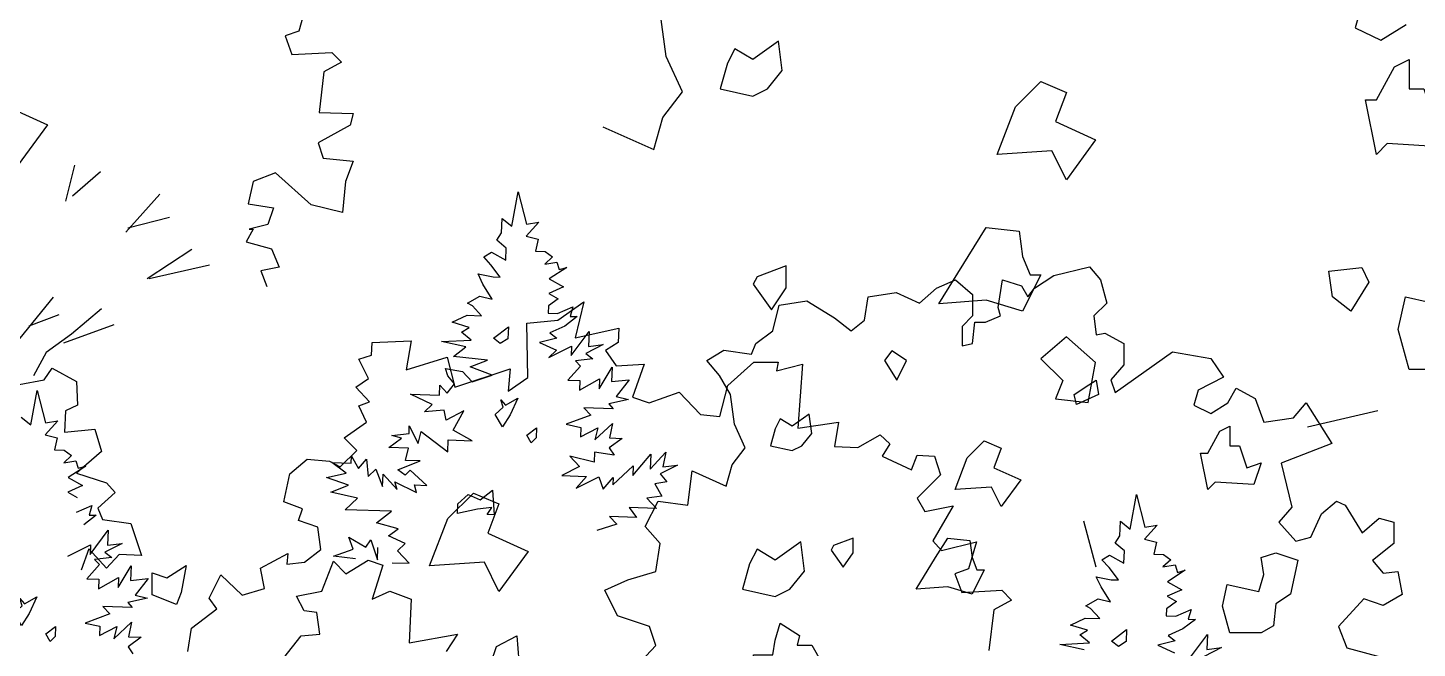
# Model space of a CAD drawing. Header units: inches. Extents: x -11 to 128, y 7 to 56.
# Drawn here: x 55.151 to 55.829, y 22.282 to 22.585 of the extents above; entities that cross this region are included whole.
import ezdxf

# ---------------------------------------------------------------- set-up
doc = ezdxf.new("R2010")
doc.units = ezdxf.units.IN
doc.header["$MEASUREMENT"] = 0
doc.layers.add('CAY', color=94, linetype='Continuous')
doc.layers.add('CAY-3', color=61, linetype='Continuous')
picture_1 = doc.add_image_def('image1.jpg', size_in_pixel=(1680, 1093))

# ---------------------------------------------------------------- blocks, each defined once
blk = doc.blocks.new('A$C76451831')
at = {"layer": 'CAY'}
for p, q in [((959.8, 1687.4), (953.4, 1735.8)), ((1715.1, 1742.8), (1708.1, 1718.6)), ((1735.8, 1705.1), (1763.5, 1722.2)), ((1708.1, 1718.6), (1735.8, 1705.1)), ((977.5, 1649), (959.8, 1687.4)), ((956.3, 1621.3), (977.5, 1649)), ((946.3, 1586.5), (956.3, 1621.3)), ((890.9, 1611.3), (946.3, 1586.5)), ((1732.8, 1302.8), (1656.2, 1285.1)), ((5943, 1269.4), (5949.7, 1306.8)), ((5949.7, 1306.8), (5958.9, 1271.5)), ((5931.9, 1262.1), (5932.4, 1277.9)), ((5932.4, 1277.9), (5943, 1269.4)), ((5972.1, 1273.8), (5958.5, 1258.4)), ((5958.9, 1271.5), (5972.1, 1273.8)), ((5926.6, 1254.1), (5931.9, 1262.1)), ((5936.7, 1245.6), (5926.6, 1254.1)), ((5958.5, 1258.4), (5971.5, 1255.2)), ((5971.5, 1255.2), (5968.8, 1242.2)), ((5912.4, 1236), (5920.7, 1241.1)), ((5920.7, 1241.1), (5936.3, 1232.4)), ((5936.3, 1232.4), (5936.7, 1245.6)), ((5968.8, 1242.2), (5979.2, 1241.8)), ((5979.2, 1241.8), (5987.1, 1236.1)), ((5920.2, 1227.6), (5912.4, 1236)), ((5930.2, 1214.1), (5920.2, 1227.6)), ((5987.1, 1236.1), (5978.7, 1228.2)), ((5978.7, 1228.2), (5991.9, 1230.5)), ((6002.6, 1224.7), (5983.6, 1212.2)), ((5991.9, 1230.5), (5994.4, 1222.3)), ((5994.4, 1222.3), (6002.6, 1224.7)), ((5906.3, 1217.6), (5922.5, 1214.3)), ((5911.3, 1206.6), (5906.3, 1217.6)), ((5922.5, 1214.3), (5930.2, 1214.1)), ((5983.6, 1212.2), (5999.1, 1203.5)), ((5894.8, 1185.8), (5908.2, 1193.5)), ((5908.2, 1193.5), (5921.6, 1190.3)), ((5921.6, 1190.3), (5911.3, 1206.6)), ((5999.1, 1203.5), (5983, 1196.4)), ((5983, 1196.4), (5993.3, 1190.6)), ((5900.1, 1182.9), (5894.8, 1185.8)), ((5910.1, 1172.2), (5900.1, 1182.9)), ((5982.6, 1182.8), (5982.3, 1175.1)), ((5993.3, 1190.6), (5982.6, 1182.8)), ((5992.7, 1174.7), (6009.3, 1181.8)), ((6009.3, 1181.8), (6006.2, 1171.5)), ((5878.2, 1165.1), (5894.3, 1172.7)), ((5896.6, 1159.5), (5878.2, 1165.1)), ((5894.3, 1172.7), (5910.1, 1172.2)), ((5982.3, 1175.1), (5992.7, 1174.7)), ((6013.9, 1171.3), (6000.4, 1160.8)), ((6006.2, 1171.5), (6013.9, 1171.3)), ((5888.2, 1154.3), (5896.6, 1159.5)), ((5898.8, 1145.8), (5888.2, 1154.3)), ((5991.8, 1148), (5973, 1143.2)), ((6000.4, 1160.8), (5984.3, 1153.7)), ((5984.3, 1153.7), (5991.8, 1148)), ((6007.4, 1128.9), (6026.9, 1154.9)), ((6026.9, 1154.9), (6026.3, 1138.6)), ((5866.6, 1144.2), (5898.8, 1145.8)), ((5893.1, 1138.3), (5866.6, 1144.2)), ((5879.6, 1127.9), (5893.1, 1138.3)), ((5973, 1143.2), (5991.3, 1134.9)), ((5983.3, 1127), (6007.8, 1139.3)), ((5991.3, 1134.9), (5983.3, 1127)), ((6007.8, 1139.3), (6007.4, 1128.9)), ((6042.3, 1140.8), (6023.3, 1131)), ((6026.3, 1138.6), (6042.3, 1140.8)), ((5916.6, 1123.9), (5879.6, 1127.9)), ((5897.8, 1116.8), (5916.6, 1123.9)), ((5921.5, 1107.8), (5897.8, 1116.8)), ((6017.4, 1117.6), (6003.8, 1102.2)), ((6030.9, 1125.3), (6012.2, 1123.3)), ((6012.2, 1123.3), (6017.4, 1117.6)), ((6023.3, 1131), (6030.9, 1125.3)), ((5407.8, 1097.4), (5435.2, 1102.7)), ((5435.2, 1102.7), (5443.6, 1115.3)), ((5443.6, 1115.3), (5470, 1100.6)), ((5871, 1115), (5889.4, 1111.7)), ((5873.4, 1106.8), (5871, 1115)), ((5880.8, 1098.4), (5873.4, 1106.8)), ((5889.4, 1111.7), (5899.9, 1100.4)), ((5899.9, 1100.4), (5921.5, 1107.8)), ((6003.8, 1102.2), (6016.9, 1101.8)), ((6016.5, 1091.4), (6038.3, 1103.8)), ((6016.9, 1101.8), (6016.5, 1091.4)), ((6037.9, 1092.9), (6051.8, 1116.4)), ((6038.3, 1103.8), (6037.9, 1092.9)), ((6051.8, 1116.4), (6051.3, 1100.6)), ((6051.3, 1100.6), (6070.4, 1102.6)), ((6070.4, 1102.6), (6056.2, 1084.5)), ((5420.6, 1053.6), (5427.3, 1091)), ((5427.3, 1091), (5436.5, 1055.8)), ((5470, 1100.6), (5471.1, 1075.2)), ((5856.5, 1075.7), (5832.8, 1086.9)), ((5832.8, 1086.9), (5864.5, 1085.8)), ((5864.5, 1085.8), (5864.9, 1096.7)), ((5864.9, 1096.7), (5872.8, 1088.2)), ((5872.8, 1088.2), (5880.8, 1098.4)), ((5471.1, 1075.2), (5458.4, 1068.9)), ((5848, 1067.8), (5856.5, 1075.7)), ((6053, 1071.1), (6021.3, 1072.2)), ((6021.3, 1072.2), (6028.7, 1064.2)), ((6069.6, 1081.4), (6048.2, 1076.7)), ((6048.2, 1076.7), (6053, 1071.1)), ((6056.2, 1084.5), (6069.6, 1081.4)), ((5410, 1062.2), (5420.6, 1053.6)), ((5449.8, 1058.1), (5436.1, 1042.7)), ((5436.5, 1055.8), (5449.8, 1058.1)), ((5458.4, 1068.9), (5457.3, 1045.7)), ((5869.4, 1069.8), (5848, 1067.8)), ((5871.7, 1058.8), (5869.4, 1069.8)), ((5890.7, 1069), (5871.7, 1058.8)), ((5879.1, 1048.1), (5890.7, 1069)), ((6028.7, 1064.2), (6002.1, 1054.3)), ((5436.1, 1042.7), (5449.1, 1039.5)), ((5457.3, 1045.7), (5490, 1048.9)), ((5490, 1048.9), (5497.4, 1024.6)), ((5812.7, 1042.3), (5831.4, 1044.3)), ((5823, 1039.2), (5812.7, 1042.3)), ((5831.4, 1044.3), (5831.6, 1052.5)), ((5831.6, 1052.5), (5841.4, 1033.6)), ((5841.4, 1033.6), (5844.6, 1046.6)), ((5844.6, 1046.6), (5873.3, 1024.3)), ((5900, 1036.5), (5879.1, 1048.1)), ((6002.1, 1054.3), (6017.8, 1051)), ((6017.8, 1051), (6017.5, 1040.6)), ((6017.5, 1040.6), (6036.4, 1050.3)), ((6033.2, 1037.3), (6052.4, 1055.2)), ((6036.4, 1050.3), (6033.2, 1037.3)), ((6052.4, 1055.2), (6049.1, 1039.5)), ((5449.1, 1039.5), (5446.4, 1026.4)), ((5446.4, 1026.4), (5456.8, 1026.1)), ((5456.8, 1026.1), (5464.8, 1020.4)), ((5809.5, 1029.2), (5823, 1039.2)), ((5830.8, 1028.5), (5809.5, 1029.2)), ((5827.6, 1015), (5830.8, 1028.5)), ((5873.3, 1024.3), (5873.7, 1037.4)), ((5873.7, 1037.4), (5900, 1036.5)), ((6062.7, 1039), (6048.8, 1028.6)), ((6048.8, 1028.6), (6053.9, 1020.7)), ((6049.1, 1039.5), (6062.7, 1039)), ((5464.8, 1020.4), (5456.3, 1012.5)), ((5456.3, 1012.5), (5469.5, 1014.7)), ((5469.5, 1014.7), (5472, 1006.5)), ((5497.4, 1024.6), (5470, 1001.4)), ((5747.3, 1012.8), (5768.6, 1012.1)), ((5763.2, 1001.4), (5747.3, 1012.8)), ((5768.6, 1012.1), (5768.9, 1019.8)), ((5768.9, 1019.8), (5776.6, 1006.4)), ((5776.6, 1006.4), (5785.1, 1016.5)), ((5785.1, 1016.5), (5787.1, 997.8)), ((5819.1, 1004.9), (5843.5, 1014.5)), ((5843.5, 1014.5), (5827.6, 1015)), ((6005.9, 1019.7), (6016.3, 1008.4)), ((6032.4, 1013.3), (6005.9, 1019.7)), ((6032.8, 1024.2), (6032.4, 1013.3)), ((6053.9, 1020.7), (6032.8, 1024.2)), ((6074.5, 998.7), (6093.9, 1022)), ((6093.3, 1005.7), (6110.2, 1024.2)), ((6093.9, 1022), (6093.3, 1005.7)), ((6110.2, 1024.2), (6107, 1008)), ((5480.2, 1008.9), (5461.2, 996.5)), ((5461.2, 996.5), (5476.8, 987.8)), ((5470, 1001.4), (5502.7, 990.9)), ((5472, 1006.5), (5480.2, 1008.9)), ((5741.8, 996.7), (5763.2, 1001.4)), ((5765.5, 988.2), (5741.8, 996.7)), ((5787.1, 997.8), (5795.1, 1005.7)), ((5795.1, 1005.7), (5802.6, 986.9)), ((5802.6, 986.9), (5803.1, 1000)), ((5803.1, 1000), (5818.4, 983.6)), ((5827.1, 999.2), (5819.1, 1004.9)), ((5832.7, 1004.4), (5827.1, 999.2)), ((5850.7, 987.9), (5832.7, 1004.4)), ((6016.3, 1008.4), (5997.4, 998.7)), ((5997.4, 998.7), (6024.1, 997.7)), ((6024.1, 997.7), (6012.8, 985)), ((6012.8, 985), (6037.3, 997.3)), ((6037.3, 997.3), (6042.2, 983.9)), ((6042.2, 983.9), (6053.1, 996.7)), ((6052.8, 988.6), (6074.8, 1009.1)), ((6053.1, 996.7), (6052.8, 988.6)), ((6074.8, 1009.1), (6074.5, 998.7)), ((6122.9, 1010.1), (6104, 1000.4)), ((6104, 1000.4), (6111.4, 992)), ((6107, 1008), (6122.9, 1010.1)), ((5476.8, 987.8), (5460.6, 980.6)), ((5502.7, 990.9), (5512.2, 980.3)), ((5746.2, 980.7), (5765.5, 988.2)), ((5818.4, 983.6), (5815.9, 991.8)), ((5815.9, 991.8), (5839.5, 980.1)), ((5839.5, 980.1), (5837.1, 988.4)), ((5837.1, 988.4), (5850.7, 987.9)), ((6111.4, 992), (6098.2, 989.7)), ((6098.2, 989.7), (6105.9, 976.3)), ((5460.6, 980.6), (5470.9, 974.8)), ((5470.3, 959), (5486.9, 966.1)), ((5486.9, 966.1), (5483.8, 955.8)), ((5512.2, 980.3), (5493.2, 963.4)), ((5775.4, 974.2), (5746.2, 980.7)), ((5761.9, 961.5), (5775.4, 974.2)), ((6105.9, 976.3), (6089.5, 974.1)), ((6089.5, 974.1), (6099.9, 962.9)), ((5491.5, 955.5), (5478, 945.1)), ((5483.8, 955.8), (5491.5, 955.5)), ((5493.2, 963.4), (5498.5, 950.8)), ((5498.5, 950.8), (5529.1, 946.6)), ((5812.1, 959.8), (5761.9, 961.5)), ((5795.8, 947.2), (5812.1, 959.8)), ((6078.3, 953.2), (6048.9, 954.2)), ((6048.9, 954.2), (6056.8, 945.8)), ((6070.5, 963.9), (6078.3, 953.2)), ((6099.9, 962.9), (6070.5, 963.9)), ((5485, 913.1), (5504.5, 939.2)), ((5504.5, 939.2), (5503.9, 922.9)), ((5529.1, 946.6), (5540.7, 911.8)), ((5819.6, 940.9), (5795.8, 947.2)), ((5808.9, 933.2), (5819.6, 940.9)), ((6056.8, 945.8), (6035.2, 938.9)), ((5460.9, 911.2), (5485.4, 923.5)), ((5485.4, 923.5), (5485, 913.1)), ((5519.9, 925), (5501, 915.3)), ((5503.9, 922.9), (5519.9, 925)), ((5770.8, 918.6), (5765.8, 931.9)), ((5765.8, 931.9), (5784.4, 920.9)), ((5784.4, 920.9), (5789.7, 928.8)), ((5789.7, 928.8), (5797.1, 907.3)), ((5827.2, 924.8), (5808.9, 933.2)), ((5818.7, 916.9), (5827.2, 924.8)), ((5483.7, 919.1), (5475.3, 895.9)), ((5502.7, 898.1), (5483.7, 919.1)), ((5508.5, 909.6), (5489.8, 907.5)), ((5489.8, 907.5), (5495.1, 901.9)), ((5501, 915.3), (5508.5, 909.6)), ((5516.4, 912.8), (5502.7, 898.1)), ((5540.7, 911.8), (5516.4, 912.8)), ((5749.2, 911.2), (5770.8, 918.6)), ((5773.1, 908.1), (5749.2, 911.2)), ((5797.1, 907.3), (5797.6, 920.4)), ((5831.4, 903.4), (5818.7, 916.9)), ((5495.1, 901.9), (5481.4, 886.5)), ((5515.5, 877.1), (5529.5, 900.7)), ((5529.5, 900.7), (5528.9, 884.8)), ((5812.9, 904), (5831.4, 903.4)), ((5481.4, 886.5), (5494.5, 886)), ((5494.1, 875.6), (5515.9, 888)), ((5494.5, 886), (5494.1, 875.6)), ((5515.9, 888), (5515.5, 877.1)), ((5528.9, 884.8), (5548, 886.9)), ((5548, 886.9), (5533.8, 868.8)), ((5547.3, 865.6), (5525.8, 860.9)), ((5525.8, 860.9), (5530.6, 855.3)), ((5533.8, 868.8), (5547.3, 865.6)), ((5506.3, 848.5), (5479.7, 838.5)), ((5498.9, 856.4), (5506.3, 848.5)), ((5530.6, 855.3), (5498.9, 856.4)), ((5479.7, 838.5), (5495.4, 835.2)), ((5495.4, 835.2), (5495.1, 824.8)), ((5495.1, 824.8), (5514, 834.6)), ((5510.8, 821.5), (5530, 839.5)), ((5514, 834.6), (5510.8, 821.5)), ((5530, 839.5), (5526.8, 823.7)), ((5540.3, 823.2), (5526.4, 812.8)), ((5526.8, 823.7), (5540.3, 823.2)), ((5526.4, 812.8), (5531.5, 805))]:
    blk.add_line(p, q, dxfattribs=at)
for points in [[(5720, 1510.8), (5711.5, 1481.3), (5696.8, 1476), (5704.1, 1456), (5747.4, 1458.1), (5757.9, 1447.5), (5738.9, 1437), (5733.7, 1392.7), (5770.6, 1391.6), (5767.4, 1379), (5732.6, 1360), (5737.9, 1343.1), (5770.6, 1340), (5762.2, 1317.8), (5759, 1284.1), (5725.2, 1292.5), (5686.2, 1327.3), (5662, 1317.8), (5656.7, 1293.6), (5684.1, 1289.3), (5677.8, 1271.4), (5657.7, 1266.1), (5662, 1266.1), (5654.6, 1252.4), (5682, 1245), (5690.4, 1225), (5670.4, 1220.8), (5676.7, 1203.9)], [(440.3, 1041.4), (444.5, 1066.7), (472, 1087.8), (463.5, 1099.4), (476.2, 1124.7), (499.4, 1102.6), (523.6, 1110), (519.4, 1132.1), (549, 1147.9), (547.9, 1136.3), (566.9, 1138.4), (584.8, 1152.1), (581.7, 1176.4), (560.6, 1183.8), (564.8, 1196.4), (544.7, 1203.8), (551.1, 1234.4), (570.1, 1250.2), (594.3, 1248.1), (605.9, 1241.8), (623.8, 1259.7), (610.1, 1273.4), (634.4, 1290.3), (625.9, 1308.2), (637.6, 1312.5), (622.8, 1328.3), (636.5, 1337.8), (625.9, 1358.9), (639.7, 1363.1), (640.7, 1376.8), (682.9, 1378.9), (677.6, 1347.3), (721.9, 1361), (730.4, 1328.3), (790.5, 1348.3), (788.4, 1324.1), (809.5, 1338.8), (808.4, 1397.9), (842.2, 1401.1), (870.6, 1421.1), (861.1, 1382.1), (908.6, 1392.6), (907.6, 1376.8), (893.8, 1368.4), (905.4, 1351.5), (936, 1353.6), (923.4, 1317.7), (941.3, 1311.4), (974, 1323), (997.2, 1298.7), (1018.3, 1296.6), (1026.7, 1330.4), (1055.2, 1355.7), (1081.6, 1355.7), (1079.5, 1346.2), (1107.9, 1353.6), (1102.7, 1284), (1147, 1290.3), (1142.7, 1263.9), (1168.1, 1262.9), (1192.3, 1276.6), (1202.9, 1267.1), (1194.4, 1253.4), (1226.1, 1238.6), (1232.4, 1254.5), (1251.4, 1253.4), (1257.7, 1233.4), (1232.4, 1208), (1240.8, 1193.3), (1271.4, 1199.6), (1249.3, 1161.6), (1258.8, 1151.1), (1296.7, 1160.6), (1288.3, 1131.1), (1273.5, 1125.8), (1280.9, 1105.7), (1324.2, 1107.9), (1334.7, 1097.3), (1315.7, 1086.8), (1310.4, 1042.5)], [(5467.9, 1335.7), (5458.4, 1296.7)], [(5496.4, 1328.4), (5465.8, 1302)], [(5560.7, 1304.1), (5523.8, 1263)], [(5571.3, 1278.8), (5525.9, 1267.2)], [(5595.5, 1244), (5547, 1212.3)], [(5614.5, 1227.1), (5549.1, 1212.3)], [(1413.8, 1043.3), (1387.3, 1049.2), (1419.5, 1050.8), (1409, 1059.4), (1417.3, 1064.5), (1398.9, 1070.1), (1415, 1077.7), (1430.9, 1077.2), (1420.8, 1088), (1415.5, 1090.9), (1428.9, 1098.6), (1442.4, 1095.4), (1432.1, 1111.6), (1427, 1122.6), (1443.2, 1119.4), (1450.9, 1119.1), (1441, 1132.6), (1433.1, 1141), (1441.4, 1146.2), (1457, 1137.5), (1457.5, 1150.6), (1447.3, 1159.1), (1452.6, 1167.1), (1453.1, 1182.9), (1463.7, 1174.4), (1470.5, 1211.8), (1479.7, 1176.6), (1492.9, 1178.8), (1479.2, 1163.4), (1492.2, 1160.3), (1489.5, 1147.2), (1499.9, 1146.8), (1507.9, 1141.1), (1499.4, 1133.3), (1512.7, 1135.5), (1515.1, 1127.3), (1523.3, 1129.7), (1504.3, 1117.2), (1519.9, 1108.5), (1503.8, 1101.4), (1514, 1095.6), (1503.3, 1087.8), (1503, 1080.1), (1513.4, 1079.7), (1530, 1086.9), (1526.9, 1076.5), (1534.6, 1076.3), (1521.1, 1065.9), (1505, 1058.7), (1512.5, 1053), (1493.8, 1048.2), (1512, 1039.9)], [(1528.1, 1033.9), (1547.6, 1060), (1547.1, 1043.7), (1563, 1045.8), (1544.1, 1036.1)], [(5444.7, 1192.3), (5399.3, 1136.4)], [(5497.4, 1179.7), (5464.7, 1152.2), (5437.3, 1132.2), (5423.6, 1106.9)], [(5451, 1173.3), (5418.3, 1160.7)], [(5456.3, 1142.7), (5511.1, 1162.8)], [(5963.8, 1034.3), (5959.1, 1042.6), (5969.8, 1050.4), (5969.4, 1039.5), (5963.8, 1034.3)], [(5441.4, 818.5), (5436.7, 826.9), (5447.4, 834.6), (5447, 823.8), (5441.4, 818.5)]]:
    blk.add_lwpolyline(points, dxfattribs=at)
for points in [[(1085.8, 1672.3), (1081.8, 1704), (1054.1, 1684.2), (1034.3, 1696), (1026.4, 1680.2), (1018.5, 1652.5), (1054.1, 1644.6), (1069.9, 1652.5)], [(1750.8, 1676.2), (1766.7, 1684.2), (1766.7, 1652.5), (1782.5, 1652.5), (1794.4, 1616.8), (1818.1, 1624.8), (1806.3, 1589.1), (1742.9, 1593.1), (1731.1, 1581.2), (1719.2, 1640.6), (1731.1, 1640.6)], [(1339.1, 1632.7), (1366.8, 1660.4), (1394.5, 1648.5), (1382.7, 1616.8), (1426.2, 1597), (1394.5, 1553.5), (1378.7, 1585.2), (1319.3, 1581.2)], [(1287.7, 1470.3), (1307.5, 1502), (1343.1, 1498), (1347, 1470.3), (1355, 1450.5), (1366.8, 1450.5), (1347, 1410.9), (1307.5, 1422.8), (1256, 1418.8)], [(1754.8, 1391.1), (1762.7, 1426.7), (1814.2, 1414.8), (1822.1, 1442.6), (1818.1, 1470.3), (1841.9, 1478.2), (1877.5, 1466.3), (1865.7, 1410.9), (1841.9, 1395), (1837.9, 1359.4), (1818.1, 1347.5), (1766.7, 1347.5)], [(1058.5, 1448.2), (1054.5, 1440.3), (1074.3, 1412.6), (1090.2, 1436.3), (1090.2, 1460.1)], [(1683.5, 1426.7), (1679.6, 1454.5), (1715.2, 1458.4), (1723.1, 1442.6), (1703.3, 1410.9)], [(5351.5, 1415.3), (5379.2, 1443), (5406.9, 1431.1), (5395, 1399.4), (5438.6, 1379.6), (5406.9, 1336.1), (5391, 1367.8), (5331.7, 1363.8)], [(1418.3, 1311.9), (1426.2, 1355.4), (1394.5, 1383.2), (1366.8, 1359.4), (1390.6, 1335.6), (1382.7, 1315.8)], [(722.8, 1185.8), (750.5, 1213.5), (778.2, 1201.7), (766.3, 1170), (809.9, 1150.2), (778.2, 1106.6), (762.4, 1138.3), (703, 1134.3)], [(1109.9, 1128.8), (1106, 1160.5), (1078.3, 1140.7), (1058.5, 1152.6), (1050.5, 1136.7), (1042.6, 1109), (1078.3, 1101.1), (1094.1, 1109)], [(5922.9, 1147.7), (5939.2, 1160.3), (5938.7, 1147.1), (5930.4, 1142)], [(5925, 1065.1), (5933.4, 1073), (5931, 1080.8), (5936.2, 1075.1), (5949.6, 1082.8), (5941.3, 1064.5), (5932.7, 1051.7)], [(1443.6, 1052.7), (1459.9, 1065.3), (1459.5, 1052.2), (1451.1, 1047)], [(5923.9, 955.9), (5916.2, 956.2), (5921.4, 964.1), (5905.5, 962), (5884.1, 957.3), (5884.4, 968.1), (5895.7, 978.2), (5908.6, 972.3), (5922.1, 982.7)], [(5552.4, 869.2), (5552.4, 892.9), (5568.2, 887.7), (5589.3, 900.9), (5584, 871.8), (5578.8, 858.6)], [(5402.6, 849.4), (5411, 857.2), (5408.6, 865), (5413.8, 859.4), (5427.2, 867.1), (5418.9, 848.8), (5410.3, 835.9)]]:
    blk.add_lwpolyline(points, close=True, dxfattribs=at)
at = {"layer": 'CAY-3'}
blk.add_line((6577.4, 899), (6564.2, 949.2), dxfattribs=at)
for points in [[(6062.4, 774.7), (6099.4, 814), (6092.3, 834.9), (6057.7, 846.3), (6043.9, 874.2), (6069.1, 885.6), (6099.4, 894.6), (6104.1, 924.9), (6087.6, 943.4), (6101.7, 970.9), (6134, 966.6), (6138.7, 1003.6), (6175.6, 987), (6182.3, 1010.2), (6196.5, 1028.7), (6184.7, 1054.3), (6180.3, 1086.5), (6168.5, 1107.4), (6154.8, 1123.5), (6173.3, 1134.9), (6203.1, 1130.6), (6207.9, 1142), (6226.3, 1155.7), (6233.4, 1183.7), (6263.3, 1188.4), (6293.2, 1169.9), (6311.6, 1155.7), (6325.8, 1167.5), (6330.1, 1192.7), (6360.4, 1197.4), (6385.5, 1186), (6404, 1202.1), (6424.8, 1211.2), (6443.3, 1195.1), (6443.3, 1171.9), (6431.9, 1160.5), (6431.9, 1139.6), (6443.3, 1142), (6445.7, 1165.2), (6457.5, 1165.2), (6473.6, 1171.9), (6471.2, 1181.3), (6475.9, 1211.2), (6496.4, 1204.5), (6503.5, 1192.7), (6510.5, 1202.1), (6531.4, 1215.9), (6570.3, 1225.3), (6582.1, 1211.2), (6589.1, 1186), (6575, 1171.9), (6577.4, 1151.4), (6586.8, 1153.4), (6607.6, 1142), (6607.6, 1118.8), (6593.5, 1102.7), (6598.2, 1088.9), (6660.3, 1132.9), (6702, 1125.9), (6715.7, 1105.4), (6688.2, 1091.2), (6683.5, 1075.1), (6702, 1066.1), (6720.4, 1077.5), (6729.5, 1093.6), (6750.3, 1082.2), (6759.7, 1056.6), (6792, 1061.4), (6805.7, 1077.5), (6833.6, 1033.4), (6778.6, 1012.2), (6790, 964.2), (6775.9, 948.1), (6794.3, 927.3), (6810.8, 931.6), (6822.2, 957.2), (6838.4, 970.9), (6847.8, 966.6), (6866.3, 936.3), (6884.7, 952.4), (6900.9, 948.1), (6900.9, 924.9), (6877.7, 906.4), (6889.1, 892.7), (6905.2, 894.6), (6909.9, 869.5), (6889.1, 857.7), (6868.2, 864.7), (6840.7, 834.9), (6849.8, 811.7), (6891.4, 800.2)], [(5685.8, 788.7), (5714.3, 824.5), (5734.4, 826.6), (5731.2, 849.8), (5717.5, 851.9), (5709, 867.8), (5736.5, 873), (5749.1, 905.7), (5762.8, 892), (5787.1, 906.8), (5802.9, 901.5), (5791.3, 864.6), (5810.3, 873), (5833.5, 864.6), (5831.4, 817.1), (5884.1, 826.6), (5871.5, 807.6)], [(5920, 795), (5926.3, 812.9), (5948.5, 824.5), (5951.6, 783.4)]]:
    blk.add_lwpolyline(points, dxfattribs=at)
for points in [[(6371.5, 1123.4), (6355.7, 1134), (6347.8, 1123.4), (6361, 1102.3)], [(6569.5, 1097), (6577.4, 1102.3), (6580, 1086.5), (6556.3, 1075.9), (6553.6, 1086.5)], [(6268.6, 1044.2), (6266, 1065.3), (6247.5, 1052.1), (6234.3, 1060.1), (6229, 1049.5), (6223.7, 1031), (6247.5, 1025.7), (6258, 1031)], [(6712, 1046.9), (6722.6, 1052.1), (6722.6, 1031), (6733.1, 1031), (6741, 1007.2), (6756.9, 1012.5), (6748.9, 988.8), (6706.7, 991.4), (6698.8, 983.5), (6690.9, 1023.1), (6698.8, 1023.1)], [(6437.5, 1017.8), (6456, 1036.3), (6474.5, 1028.4), (6466.5, 1007.2), (6495.6, 994), (6474.5, 965), (6463.9, 986.1), (6424.3, 983.5)], [(6292.4, 922.8), (6289.7, 917.5), (6302.9, 899), (6313.5, 914.8), (6313.5, 930.7)], [(6403.2, 909.6), (6416.4, 930.7), (6440.2, 928), (6442.8, 909.6), (6448.1, 896.4), (6456, 896.4), (6442.8, 870), (6416.4, 877.9), (6382.1, 875.2)], [(6714.6, 856.8), (6719.9, 880.5), (6754.2, 872.6), (6759.5, 891.1), (6756.9, 909.6), (6772.7, 914.8), (6796.5, 906.9), (6788.5, 870), (6772.7, 859.4), (6770.1, 835.6), (6756.9, 827.7), (6722.6, 827.7)], [(6252.8, 814.5), (6268.6, 814.5), (6279.2, 796), (6273.9, 782.8), (6252.8, 769.6), (6221.1, 769.6), (6207.9, 785.5), (6205.3, 803.9), (6226.4, 803.9), (6229, 819.8), (6234.3, 838.3), (6255.4, 825.1)]]:
    blk.add_lwpolyline(points, close=True, dxfattribs=at)

msp = doc.modelspace()

# ---------------------------------------------------------------- block references
at = {"layer": 'CAY', "xscale": 0.0004489089019145984, "yscale": 0.0004489089019145984, "zscale": 0.0004489089019145984}
for p in [(52.71935, 21.91828), (55.03155, 21.8133)]:
    msp.add_blockref('A$C76451831', p, dxfattribs=at)

# ---------------------------------------------------------------- pictures from other files: only their frames are drawn
image = msp.add_image(picture_1, insert=(12.49661, 7.37723), size_in_units=(74.4025, 48.40591))
image.dxf.flags = 6

doc.saveas('drawing.dxf')
